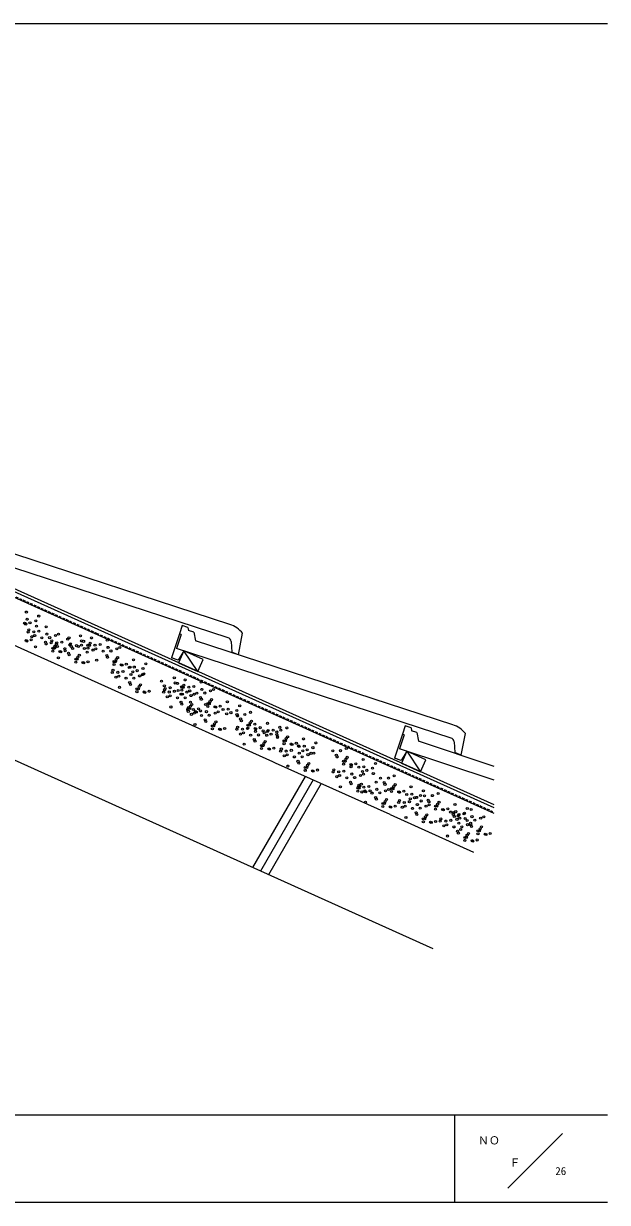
# Model space of a CAD drawing. Units: millimetres, scale not verified. Extents: x -198 to 202, y -140 to 130.
# Drawn here: x 68.7 to 202.4, y -140 to 130 of the extents above; entities that cross this region are included whole.
import ezdxf
from ezdxf.enums import TextEntityAlignment as Align

# ---------------------------------------------------------------- set-up
doc = ezdxf.new("R2010")
doc.units = ezdxf.units.MM
doc.header["$LTSCALE"] = 0.5
doc.linetypes.add('DASHED1', pattern=[1.8, 1.2, -0.6])
for name, color, linetype, lineweight in [('0-0', 5, 'Continuous', 18), ('1-0', 7, 'Continuous', 18), ('1-1', 7, 'Continuous', 18), ('1-2', 3, 'Continuous', 18), ('1-4', 7, 'Continuous', 18), ('1-5', 7, 'DASHED1', 18)]:
    doc.layers.add(name, color=color, linetype=linetype, lineweight=lineweight)
doc.styles.add('ＭＳ ゴシック', font='')
doc.styles.get('ＭＳ ゴシック').set_extended_font_data('MS Gothic')

msp = doc.modelspace()

# ---------------------------------------------------------------- linework, layer by layer
at = {"layer": '0-0'}
for p, q in [((-197.5676, 130.0135), (202.4324, 130.0135)), ((202.4324, -119.9865), (-197.5676, -119.9865)), ((167.4325, -139.9865), (167.4325, -119.9865)), ((192.1622, -124.1757), (179.5946, -136.7432)), ((202.4324, -139.9865), (-197.5676, -139.9865))]:
    msp.add_line(p, q, dxfattribs=at)
at = {"layer": '1-0'}
for p, q in [((176.4934, -50.9189), (-5.6757, 31.0572)), ((176.4934, -48.9451), (8.3243, 26.731)), ((176.4934, -49.603), (8.3243, 26.0731)), ((133.1921, -42.3992), (121.131, -63.2897)), ((135.0253, -43.2241), (122.9641, -64.1147)), ((136.8584, -44.049), (124.7972, -64.9395))]:
    msp.add_line(p, q, dxfattribs=at)
for centre in [(69.2996, -4.768), (68.908, -7.329), (69.143, -7.5088), (69.4655, -6.4272), (70.1291, -7.2568), (71.4565, -6.759), (71.6318, -8.0066), (72.1296, -5.6837), (73.8136, -8.1461), (69.7032, -9.3357), (69.8691, -8.8379), (70.5422, -10.4173), (70.993, -9.3075), (71.1965, -10.1653), (72.1544, -9.1416), (72.8556, -10.663), (73.9795, -9.8053), (74.6432, -10.6349), (75.9705, -10.1371), (76.6718, -9.8334), (78.772, -10.9799), (79.0729, -10.6505), (81.7116, -10.2019), (84.2004, -10.6997), (69.2398, -11.311), (69.4152, -11.3972), (70.4013, -11.1451), (71.3718, -12.7402), (73.6852, -11.6585), (73.8605, -12.0765), (74.9625, -11.8401), (75.1284, -11.3424), (75.3538, -13.072), (75.6857, -13.072), (75.8015, -12.9217), (75.8516, -12.5742), (76.174, -12.1563), (76.2523, -11.8119), (76.4558, -12.6697), (77.4137, -11.646), (78.1149, -13.1675), (78.1651, -13.6496), (79.2388, -12.3097), (79.4263, -12.0552), (79.6016, -12.6391), (79.9025, -13.1393), (80.7631, -12.4732), (81.2298, -12.6415), (81.9151, -11.3915), (81.9311, -12.3379), (82.4223, -11.4776), (82.5882, -13.1368), (83.4084, -12.3871), (83.4084, -13.0507), (83.7402, -12.3871), (83.9061, -11.8893), (84.5792, -13.4687), (85.03, -12.3589), (85.2335, -13.2167), (86.1914, -12.193), (86.8927, -13.7144), (87.8506, -11.1974), (88.0165, -12.8566), (88.6802, -13.6862), (90.0075, -13.1885), (90.7088, -12.8848), (75.3538, -13.7357), (76.6311, -15.2446), (77.0036, -13.8155), (77.1789, -13.9016), (78.9445, -14.163), (79.1198, -14.5809), (80.6131, -15.5764), (80.6131, -16.2401), (80.945, -15.5764), (81.1109, -15.0787), (81.4333, -14.6607), (82.2629, -16.3199), (82.4382, -16.406), (83.2518, -13.9664), (83.4244, -16.154), (85.4088, -15.7915), (87.7222, -14.7099), (87.8976, -15.1279), (89.3908, -16.1234), (89.7227, -16.1234), (89.8886, -15.6256), (90.211, -15.2077), (93.8612, -15.7054), (88.9873, -18.6021), (89.1532, -18.1043), (89.3908, -16.787), (90.2771, -18.5739), (91.0406, -16.8669), (91.2159, -16.953), (91.4385, -18.408), (92.2021, -16.7009), (92.8751, -17.4507), (93.0977, -17.4125), (93.2637, -19.0717), (93.7047, -18.4462), (94.0272, -17.3646), (94.6908, -18.1942), (95.9559, -19.0998), (96.0182, -17.6965), (96.1935, -18.944), (96.6913, -16.6211), (89.8263, -19.6837), (90.4806, -19.4317), (92.1398, -19.9294), (92.9694, -20.925), (93.1447, -21.3429), (93.9273, -19.9013), (95.2547, -19.4035), (95.4582, -21.4227), (100.2601, -20.6048), (100.9143, -21.6801), (103.1997, -19.8268), (103.4031, -21.0164), (103.9103, -21.1025), (105.3941, -21.5142), (105.6885, -20.3246), (107.6795, -21.8178), (109.3387, -20.8223), (90.6559, -22.0066), (94.638, -22.3384), (94.638, -23.0021), (94.9698, -22.3384), (95.1357, -21.8407), (96.2878, -23.0819), (96.4631, -23.168), (97.4492, -22.916), (100.7582, -23.1101), (100.9241, -22.6123), (101.0897, -22.2639), (101.5972, -24.1917), (102.0479, -23.0819), (102.2511, -22.098), (102.2514, -23.9397), (103.2094, -22.916), (103.9106, -24.4374), (104.0762, -22.7617), (104.7399, -23.5913), (104.8686, -21.9205), (104.8964, -22.0119), (104.8964, -22.6756), (105.0345, -23.5796), (105.2282, -22.0119), (105.6982, -24.4093), (106.0672, -23.0935), (106.518, -21.9837), (106.7215, -22.8415), (107.0255, -23.9115), (107.7268, -23.6078), (108.3807, -23.3393), (109.2103, -24.3348), (109.5046, -22.4815), (110.1683, -23.3111), (111.4956, -22.8133), (112.1968, -22.5097), (102.4267, -26.5146), (104.7402, -25.4329), (104.9155, -25.8509), (106.2679, -27.1172), (106.4088, -26.8464), (106.4338, -26.6194), (106.7406, -26.8464), (106.8968, -25.4164), (106.9066, -26.3486), (107.229, -25.9307), (107.5577, -27.089), (108.7191, -26.9231), (109.3856, -24.7527), (110.3783, -25.9276), (110.8789, -25.7482), (110.8789, -26.4119), (111.2107, -25.7482), (111.3766, -25.2505), (111.6991, -24.8325), (112.5287, -26.4917), (112.704, -26.5778), (113.6901, -26.3258), (114.3632, -27.0756), (115.3493, -25.3303), (115.5152, -26.9895), (118.1793, -26.246), (106.4088, -27.5101), (107.1069, -28.1988), (107.7612, -27.9468), (108.0586, -27.5899), (108.2339, -27.676), (109.22, -27.424), (109.4204, -28.4445), (110.25, -29.44), (110.4253, -29.858), (110.5442, -27.5867), (111.2079, -28.4163), (112.5353, -27.9186), (113.2365, -27.6149), (115.1928, -28.0711), (116.1789, -27.8191), (117.5062, -27.3213), (117.5579, -28.2636), (117.6816, -28.5689), (118.3875, -29.2591), (118.5628, -29.6771), (119.3454, -28.2354), (120.6728, -27.7377), (120.8763, -29.7569), (107.9365, -30.5216), (111.9185, -30.8535), (111.9185, -31.5171), (112.2504, -30.8535), (112.4163, -30.3557), (112.7387, -29.9378), (113.5683, -31.597), (113.7437, -31.6831), (114.7298, -31.431), (117.5379, -31.6251), (117.7038, -31.1274), (118.8277, -31.597), (119.0311, -32.4547), (119.9891, -31.431), (120.0561, -30.6726), (120.0561, -31.3362), (120.3879, -30.6726), (120.5538, -30.1748), (121.6483, -30.4355), (121.7059, -31.4161), (121.8142, -32.0947), (121.8812, -31.5022), (122.8673, -31.2501), (123.5404, -31.9999), (123.8052, -32.4266), (124.5065, -32.1229), (124.5265, -30.2546), (124.6924, -31.9138), (125.8398, -31.845), (126.6834, -32.2457), (127.3565, -31.1703), (127.6273, -31.8168), (128.9546, -31.319), (118.3769, -32.7068), (119.2065, -35.0296), (120.6903, -32.9525), (121.5199, -33.948), (121.6952, -34.3659), (122.4779, -32.9243), (123.6863, -34.8637), (124.0087, -34.4458), (124.37, -32.9954), (125.3561, -32.7434), (126.6693, -32.8405), (126.8447, -33.2584), (126.8588, -33.4932), (128.3379, -34.2539), (128.3379, -34.9176), (128.6698, -34.2539), (128.8357, -33.7562), (129.1581, -33.3382), (129.9877, -34.9974), (130.163, -35.0835), (131.1492, -34.8315), (132.8084, -33.836), (135.6384, -34.7517), (123.1885, -35.3615), (123.1885, -36.0251), (123.5204, -35.3615), (124.8383, -36.105), (125.0136, -36.1911), (125.9997, -35.939), (127.5556, -36.634), (127.7215, -36.1363), (128.3946, -37.7156), (128.8454, -36.6058), (129.0489, -37.4636), (130.0068, -36.4399), (130.7081, -37.9614), (131.666, -35.4444), (131.8222, -35.5813), (131.832, -37.1036), (132.4956, -37.9332), (132.6518, -36.5768), (132.9743, -35.4952), (133.6379, -36.3248), (133.823, -37.4354), (134.5242, -37.1318), (134.9653, -35.827), (135.1406, -37.0745), (139.4936, -36.5455), (140.3232, -37.541), (140.4985, -37.9589), (141.2812, -36.5173), (142.6085, -36.0195), (129.2242, -40.0385), (131.5377, -38.9569), (131.713, -39.3748), (133.2063, -40.3703), (133.5381, -40.3703), (133.704, -39.8726), (134.0264, -39.4546), (141.9918, -38.9544), (141.9918, -39.6181), (142.3236, -38.9544), (142.4896, -38.4567), (142.812, -38.0387), (143.6416, -39.6979), (143.6873, -40.2028), (143.8169, -39.784), (144.803, -39.532), (145.4761, -40.2818), (146.4622, -38.5365), (146.6281, -40.1957), (148.6191, -40.5275), (149.2922, -39.4522), (133.2063, -41.034), (134.8561, -41.1138), (135.0314, -41.1999), (136.0175, -40.9479), (139.5769, -41.3924), (139.7428, -40.8947), (140.4159, -42.4741), (140.8667, -41.3643), (141.0702, -42.222), (142.0281, -41.1984), (142.7294, -42.7198), (143.8532, -41.862), (144.5169, -42.6916), (145.8443, -42.1939), (146.3057, -41.2773), (146.5455, -41.8902), (147.2918, -41.0253), (148.7945, -41.775), (150.4615, -42.8128), (152.249, -42.7846), (153.5763, -42.2869), (141.2455, -44.7969), (143.559, -43.7153), (143.7343, -44.1332), (145.2276, -45.1288), (145.2276, -45.7924), (145.3371, -44.8987), (145.503, -44.4009), (145.5594, -45.1288), (145.7253, -44.631), (146.0477, -44.2131), (146.1761, -45.9803), (146.6269, -44.8705), (146.8304, -45.7283), (146.8774, -45.8723), (147.0527, -45.9584), (147.7883, -44.7046), (148.0388, -45.7063), (149.4475, -43.709), (149.6134, -45.3682), (151.291, -43.8083), (151.4664, -44.2263), (151.6045, -45.7001), (152.3057, -45.3964), (152.9596, -45.2218), (152.9596, -45.8854), (153.2915, -45.2218), (153.4574, -44.724), (153.7798, -44.3061), (154.6094, -45.9653), (154.7847, -46.0514), (155.7709, -45.7993), (157.43, -44.8038), (160.2601, -45.7195), (147.0057, -48.3031), (148.4896, -46.226), (149.3192, -47.2215), (149.4945, -47.6395), (150.2771, -46.1978), (150.9878, -48.635), (151.3196, -48.635), (151.4855, -48.1372), (151.8079, -47.7193), (154.6035, -48.4049), (154.7695, -47.9071), (155.8933, -48.3767), (156.4439, -46.5491), (157.0548, -48.2108), (157.2735, -47.5446), (157.596, -46.463), (158.2596, -47.2926), (158.714, -47.2153), (159.587, -46.7949), (159.7623, -48.0424), (160.534, -46.8418), (161.3636, -47.8373), (161.5389, -48.2553), (162.3215, -46.8137), (163.5299, -48.753), (163.6489, -46.3159), (163.8523, -48.3351), (167.5026, -48.8328), (150.9878, -49.2986), (152.6376, -49.3785), (152.8129, -49.4646), (153.799, -49.2125), (155.4425, -49.4865), (156.0968, -49.2345), (157.756, -49.7322), (158.5856, -50.7277), (158.7609, -51.1457), (158.8799, -48.8744), (159.5436, -49.704), (160.8709, -49.2063), (161.0744, -51.2255), (161.5721, -48.9026), (163.0322, -49.2508), (163.0322, -49.9145), (163.364, -49.2508), (164.682, -49.9943), (164.8573, -50.0804), (165.8434, -49.8284), (166.5165, -50.5781), (167.1257, -51.1597), (167.2916, -50.662), (167.6685, -50.492), (168.2308, -51.4728), (168.3322, -51.3216), (168.4155, -51.1316), (169.5769, -50.9656), (169.6595, -50.8239), (170.3326, -49.7485), (171.2361, -49.9701), (156.2721, -51.8093), (160.2542, -52.1412), (160.2542, -52.8048), (160.586, -52.1412), (160.752, -51.6434), (161.904, -52.8847), (162.0793, -52.9708), (163.0654, -52.7187), (164.1204, -52.6624), (164.2863, -52.1646), (164.9594, -53.744), (165.4102, -52.6342), (165.6137, -53.492), (166.5716, -52.4683), (167.2728, -53.9898), (167.3461, -51.5737), (167.9647, -52.2414), (168.3967, -53.132), (168.619, -51.9893), (169.0604, -53.9616), (169.8349, -52.0714), (170.2782, -52.4871), (170.3877, -53.4638), (171.089, -53.1602), (171.1078, -53.4826), (171.2831, -53.9005), (171.402, -51.6293), (172.0657, -52.4589), (173.3931, -51.9612), (173.5965, -53.9804), (174.0943, -51.6575), (165.789, -56.0669), (168.1024, -54.9853), (168.2777, -55.4032), (168.7943, -54.5642), (169.771, -56.3987), (170.1029, -56.3987), (170.2688, -55.901), (170.5912, -55.483), (172.7763, -54.8961), (172.7763, -55.5597), (173.1082, -54.8961), (173.2741, -54.3983), (174.4261, -55.6395), (174.6015, -55.7257), (175.5876, -55.4736), (169.771, -57.0624), (171.4208, -57.1422), (171.5961, -57.2283), (172.5822, -56.9763)]:
    msp.add_circle(centre, 0.2346, dxfattribs=at)
at = {"layer": '1-1'}
msp.add_line((108.5603, -18.3751), (105.4141, -13.6696), dxfattribs=at)
for points in [[(108.5603, -18.3751), (109.7914, -15.6394), (105.4141, -13.6696), (104.1831, -16.4054)], [(159.6279, -41.3556), (160.859, -38.6198), (156.4817, -36.65), (155.2506, -39.3858)]]:
    msp.add_lwpolyline(points, close=True, dxfattribs=at)
at = {"layer": '1-2'}
for p, q in [((115.9321, -7.6203), (56.9881, 11.6048)), ((115.525, -10.6431), (52.6353, 9.869)), ((104.997, -7.8536), (104.3768, -9.755)), ((106.328, -8.2877), (104.997, -7.8536)), ((104.7572, -9.8791), (103.7029, -13.1115)), ((104.7572, -9.8791), (104.3768, -9.755)), ((106.328, -8.2877), (106.4496, -8.9585)), ((107.6631, -9.3543), (106.4496, -8.9585)), ((107.6631, -9.3543), (108.0556, -11.3756)), ((117.8744, -14.5649), (118.847, -9.6229)), ((166.5926, -33.6235), (103.7029, -13.1115)), ((166.9997, -30.6008), (108.0556, -11.3756)), ((116.2118, -11.5153), (116.4013, -13.9216)), ((117.8744, -14.5649), (116.4013, -13.9216)), ((156.0981, -30.8317), (155.467, -32.7296)), ((157.4265, -31.2735), (156.0981, -30.8317)), ((157.4265, -31.2735), (157.5442, -31.9449)), ((158.7555, -32.3477), (157.5442, -31.9449)), ((158.7555, -32.3477), (159.1364, -34.3713)), ((155.8466, -32.8558), (154.7737, -36.0821)), ((155.8466, -32.8558), (155.467, -32.7296)), ((176.4934, -40.1429), (159.1364, -34.3713)), ((167.2795, -34.4958), (167.4689, -36.9021)), ((168.942, -37.5453), (169.9146, -32.6033)), ((176.4934, -43.3044), (154.7737, -36.0821)), ((168.942, -37.5453), (167.4689, -36.9021))]:
    msp.add_line(p, q, dxfattribs=at)
at = {"layer": '1-2', "color": 7}
for p, q in [((104.997, -7.8536), (104.3768, -9.755)), ((104.3768, -9.755), (102.5784, -15.2691)), ((156.0981, -30.8317), (155.467, -32.7296)), ((155.467, -32.7296), (153.6369, -38.2332)), ((155.1551, -38.7381), (153.6369, -38.2332))]:
    msp.add_line(p, q, dxfattribs=at)
msp.add_lwpolyline([(105.4141, -13.6696), (104.0995, -15.7653), (102.5784, -15.2691)], dxfattribs=at)
at = {"layer": '1-2'}
for centre, radius, start, end in [((114.1367, -13.3565), 6.0106, 38.40166, 72.6198), ((115.215, -11.5938), 1, 4.5006, 71.93536), ((165.2042, -36.337), 6.0106, 38.40166, 72.6198), ((166.2825, -34.5742), 1, 4.5006, 71.93536)]:
    msp.add_arc(centre, radius, start, end, dxfattribs=at)
at = {"layer": '1-5', "linetype": 'Continuous'}
for p, q in [((125.7767, -39.0623), (-5.6757, 20.0913)), ((162.541, -81.9243), (-5.6757, -6.2268)), ((156.4817, -36.65), (155.1551, -38.7381)), ((156.4817, -36.65), (159.6279, -41.3556)), ((152.6217, -51.1425), (171.734, -59.743))]:
    msp.add_line(p, q, dxfattribs=at)
at = {"layer": '1-5'}
msp.add_lwpolyline([(39.7973, 10.9233), (85.3934, -9.5949), (176.1128, -50.4186)], dxfattribs=at)
at = {"layer": '1-5', "linetype": 'Continuous'}
msp.add_lwpolyline([(152.6217, -51.1425), (126.414, -39.349), (125.7767, -39.0623)], dxfattribs=at)

# ---------------------------------------------------------------- texts
at = {"layer": '0-0', "color": 7, "style": 'ＭＳ ゴシック'}
for s, p in [('ＮＯ', (172.7778, -127.2561)), ('Ｆ', (179.9906, -132.3213))]:
    msp.add_text(s, height=1.833, dxfattribs=at).set_placement(p, align=Align.BOTTOM_LEFT)
at = {"layer": '1-4', "style": 'ＭＳ ゴシック'}
msp.add_text('26', height=1.833, dxfattribs=at).set_placement((190.4936, -134.2678), align=Align.BOTTOM_LEFT)

doc.saveas('drawing.dxf')
